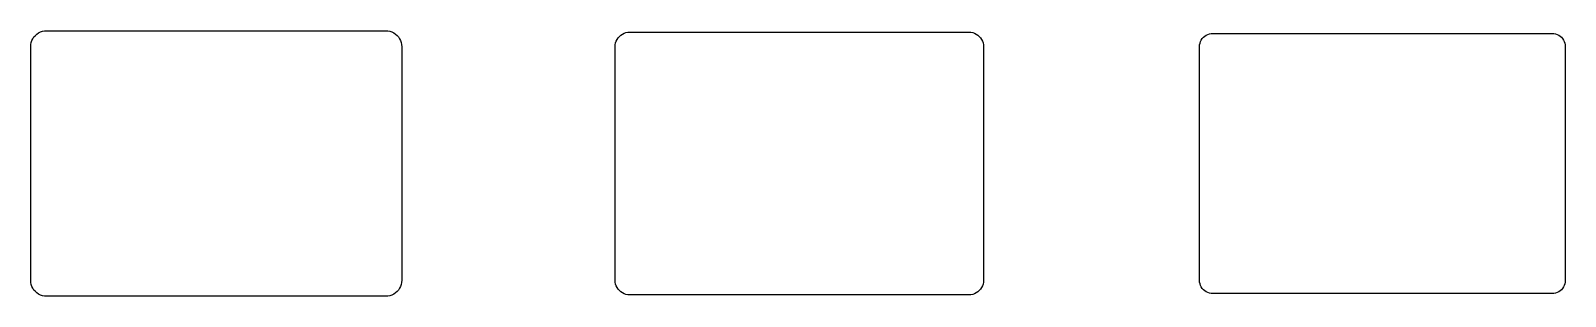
# Model space of a CAD drawing. Header units: millimetres. Extents: x 5 to 62.9, y 5 to 15.
import ezdxf

# ---------------------------------------------------------------- set-up
doc = ezdxf.new("R2010")
doc.units = ezdxf.units.MM

msp = doc.modelspace()

# ---------------------------------------------------------------- linework, layer by layer
at = {"layer": 'CUT'}
for points in [[(19, 5.6), (18.994867, 5.521684), (18.979555, 5.444709), (18.954328, 5.37039), (18.919615, 5.3), (18.876012, 5.234743), (18.824264, 5.175736), (18.765257, 5.123988), (18.7, 5.080385), (18.62961, 5.045672), (18.555291, 5.020445), (18.478316, 5.005133), (18.4, 5), (5.6, 5), (5.521684, 5.005133), (5.444709, 5.020445), (5.37039, 5.045672), (5.3, 5.080385), (5.234743, 5.123988), (5.175736, 5.175736), (5.123988, 5.234743), (5.080385, 5.3), (5.045672, 5.37039), (5.020445, 5.444709), (5.005133, 5.521684), (5, 5.6), (5, 14.4), (5.005133, 14.478316), (5.020445, 14.555291), (5.045672, 14.62961), (5.080385, 14.7), (5.123988, 14.765257), (5.175736, 14.824264), (5.234743, 14.876012), (5.3, 14.919615), (5.37039, 14.954328), (5.444709, 14.979555), (5.521684, 14.994867), (5.6, 15), (18.4, 15), (18.478316, 14.994867), (18.555291, 14.979555), (18.62961, 14.954328), (18.7, 14.919615), (18.765257, 14.876012), (18.824264, 14.824264), (18.876012, 14.765257), (18.919615, 14.7), (18.954328, 14.62961), (18.979555, 14.555291), (18.994867, 14.478316), (19, 14.4)], [(40.95, 5.601637), (40.945188, 5.528225), (40.931156, 5.457677), (40.908035, 5.389565), (40.876221, 5.325054), (40.836259, 5.265247), (40.788833, 5.211167), (40.734753, 5.163741), (40.674946, 5.123779), (40.610435, 5.091965), (40.542323, 5.068844), (40.471775, 5.054812), (40.398363, 5.05), (27.601637, 5.05), (27.528225, 5.054812), (27.457677, 5.068844), (27.389565, 5.091965), (27.325054, 5.123779), (27.265247, 5.163741), (27.211167, 5.211167), (27.163741, 5.265247), (27.123779, 5.325054), (27.091965, 5.389565), (27.068844, 5.457677), (27.054812, 5.528225), (27.05, 5.601637), (27.05, 14.398363), (27.054812, 14.471775), (27.068844, 14.542323), (27.091965, 14.610435), (27.123779, 14.674946), (27.163741, 14.734753), (27.211167, 14.788833), (27.265247, 14.836259), (27.325054, 14.876221), (27.389565, 14.908035), (27.457677, 14.931156), (27.528225, 14.945188), (27.601637, 14.95), (40.398363, 14.95), (40.471775, 14.945188), (40.542323, 14.931156), (40.610435, 14.908035), (40.674946, 14.876221), (40.734753, 14.836259), (40.788833, 14.788833), (40.836259, 14.734753), (40.876221, 14.674946), (40.908035, 14.610435), (40.931156, 14.542323), (40.945188, 14.471775), (40.95, 14.398363)], [(62.9, 5.603274), (62.89551, 5.534765), (62.882756, 5.470646), (62.861742, 5.40874), (62.832827, 5.350107), (62.796506, 5.29575), (62.753402, 5.246598), (62.70425, 5.203494), (62.649893, 5.167173), (62.59126, 5.138258), (62.529354, 5.117244), (62.465235, 5.10449), (62.396726, 5.1), (49.603274, 5.1), (49.534765, 5.10449), (49.470646, 5.117244), (49.40874, 5.138258), (49.350107, 5.167173), (49.29575, 5.203494), (49.246598, 5.246598), (49.203494, 5.29575), (49.167173, 5.350107), (49.138258, 5.40874), (49.117244, 5.470646), (49.10449, 5.534765), (49.1, 5.603274), (49.1, 14.396726), (49.10449, 14.465235), (49.117244, 14.529354), (49.138258, 14.59126), (49.167173, 14.649893), (49.203494, 14.70425), (49.246598, 14.753402), (49.29575, 14.796506), (49.350107, 14.832827), (49.40874, 14.861742), (49.470646, 14.882756), (49.534765, 14.89551), (49.603274, 14.9), (62.396726, 14.9), (62.465235, 14.89551), (62.529354, 14.882756), (62.59126, 14.861742), (62.649893, 14.832827), (62.70425, 14.796506), (62.753402, 14.753402), (62.796506, 14.70425), (62.832827, 14.649893), (62.861742, 14.59126), (62.882756, 14.529354), (62.89551, 14.465235), (62.9, 14.396726)]]:
    msp.add_lwpolyline(points, close=True, dxfattribs=at)

doc.saveas('drawing.dxf')
